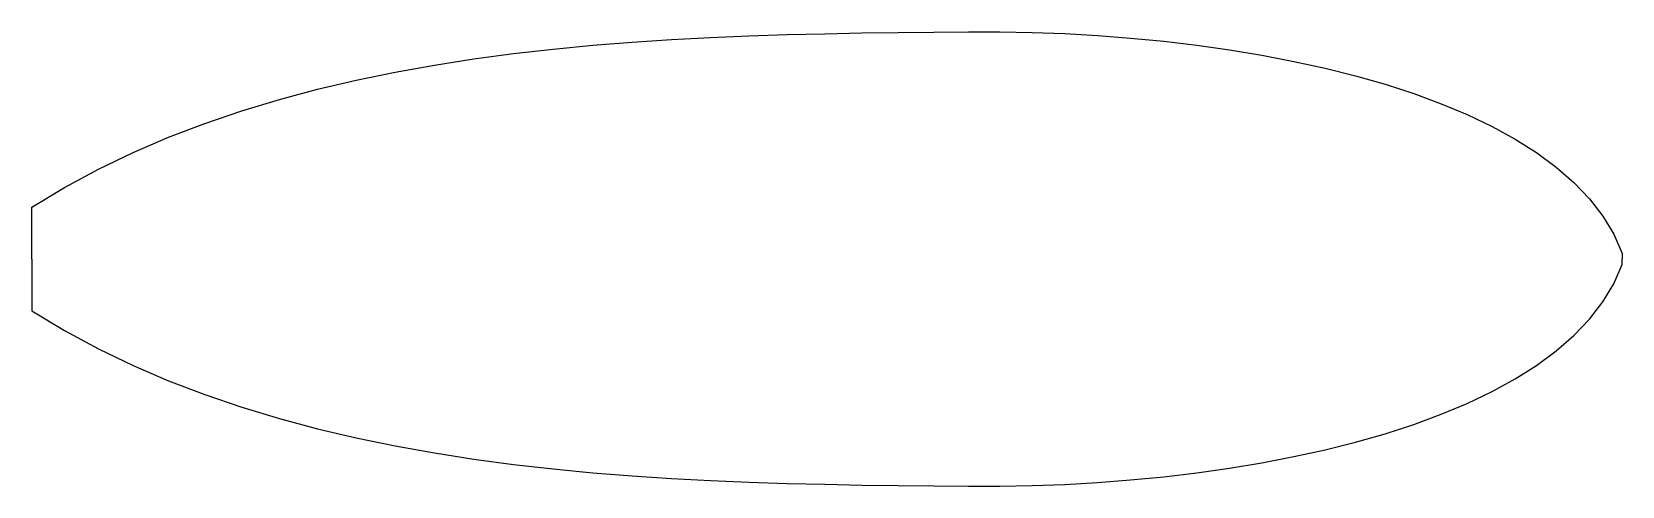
# Model space of a CAD drawing. Header units: metres. Extents: x 0 to 1829, y -262 to 262.
import ezdxf

# ---------------------------------------------------------------- set-up
doc = ezdxf.new("R2010")
doc.units = ezdxf.units.M
doc.layers.get('0').update_dxf_attribs({"linetype": 'CONTINUOUS'})

msp = doc.modelspace()

# ---------------------------------------------------------------- linework, layer by layer
for points in [[(0, 0), (0, 0.3), (0, 1.1), (0, 2.4), (0, 4.1), (0, 6.2), (0, 8.7), (0, 11.4), (0, 14.4), (0, 17.6), (0, 21), (0, 24.5), (0, 28.1), (0, 31.6), (0, 35.2), (0, 38.7), (0, 42.1), (0, 45.3), (0, 48.3), (0, 51), (0, 53.5), (0, 55.6), (0, 57.3), (0, 58.6), (0, 59.4), (0, 59.7), (37.7, 82.4), (76.5, 103.4), (116.4, 122.6), (157.3, 140.1), (199, 156.1), (241.6, 170.6), (284.8, 183.7), (328.7, 195.4), (373.1, 205.8), (417.9, 215.1), (463, 223.2), (508.4, 230.3), (553.9, 236.4), (599.4, 241.6), (645, 246), (690.3, 249.6), (735.5, 252.6), (780.3, 255), (824.7, 256.9), (868.5, 258.3), (911.8, 259.4), (954.4, 260.2), (996.2, 260.8), (1037.1, 261.2), (1077, 261.6), (1113.3, 261.6), (1150.3, 260.9), (1187.7, 259.5), (1225.5, 257.3), (1263.5, 254.3), (1301.6, 250.6), (1339.5, 246.1), (1377.2, 240.8), (1414.4, 234.6), (1451.1, 227.5), (1487.1, 219.6), (1522.2, 210.8), (1556.2, 201.1), (1589.1, 190.4), (1620.6, 178.8), (1650.7, 166.3), (1679.1, 152.7), (1705.7, 138.1), (1730.4, 122.5), (1752.9, 105.9), (1773.2, 88.2), (1791.1, 69.4), (1806.5, 49.5), (1819.1, 28.5), (1828.8, 6.3), (1828.8, 6.3), (1828.8, 6.2), (1828.8, 6.1), (1828.8, 5.9), (1828.8, 5.7), (1828.8, 5.4), (1828.8, 5.1), (1828.8, 4.8), (1828.8, 4.5), (1828.8, 4.1), (1828.8, 3.7), (1828.8, 3.4), (1828.8, 3), (1828.8, 2.6), (1828.8, 2.2), (1828.8, 1.9), (1828.8, 1.5), (1828.8, 1.2), (1828.8, 0.9), (1828.8, 0.7), (1828.8, 0.4), (1828.8, 0.3), (1828.8, 0.1), (1828.8, 0), (1828.8, 0)], [(0, 0), (0, -0.3), (0, -1.1), (0, -2.4), (0, -4.1), (0, -6.2), (0, -8.7), (0, -11.4), (0, -14.4), (0, -17.6), (0, -21), (0, -24.5), (0, -28.1), (0, -31.6), (0, -35.2), (0, -38.7), (0, -42.1), (0, -45.3), (0, -48.3), (0, -51), (0, -53.5), (0, -55.6), (0, -57.3), (0, -58.6), (0, -59.4), (0, -59.7), (37.7, -82.4), (76.5, -103.4), (116.4, -122.6), (157.3, -140.1), (199, -156.1), (241.6, -170.6), (284.8, -183.7), (328.7, -195.4), (373.1, -205.8), (417.9, -215.1), (463, -223.2), (508.4, -230.3), (553.9, -236.4), (599.4, -241.6), (645, -246), (690.3, -249.6), (735.5, -252.6), (780.3, -255), (824.7, -256.9), (868.5, -258.3), (911.8, -259.4), (954.4, -260.2), (996.2, -260.8), (1037.1, -261.2), (1077, -261.6), (1113.3, -261.6), (1150.3, -260.9), (1187.7, -259.5), (1225.5, -257.3), (1263.5, -254.3), (1301.6, -250.6), (1339.5, -246.1), (1377.2, -240.8), (1414.4, -234.6), (1451.1, -227.5), (1487.1, -219.6), (1522.2, -210.8), (1556.2, -201.1), (1589.1, -190.4), (1620.6, -178.8), (1650.7, -166.3), (1679.1, -152.7), (1705.7, -138.1), (1730.4, -122.5), (1752.9, -105.9), (1773.2, -88.2), (1791.1, -69.4), (1806.5, -49.5), (1819.1, -28.5), (1828.8, -6.3), (1828.8, -6.3), (1828.8, -6.2), (1828.8, -6.1), (1828.8, -5.9), (1828.8, -5.7), (1828.8, -5.4), (1828.8, -5.1), (1828.8, -4.8), (1828.8, -4.5), (1828.8, -4.1), (1828.8, -3.7), (1828.8, -3.4), (1828.8, -3), (1828.8, -2.6), (1828.8, -2.2), (1828.8, -1.9), (1828.8, -1.5), (1828.8, -1.2), (1828.8, -0.9), (1828.8, -0.7), (1828.8, -0.4), (1828.8, -0.3), (1828.8, -0.1), (1828.8, 0), (1828.8, 0)]]:
    msp.add_lwpolyline(points)

doc.saveas('drawing.dxf')
